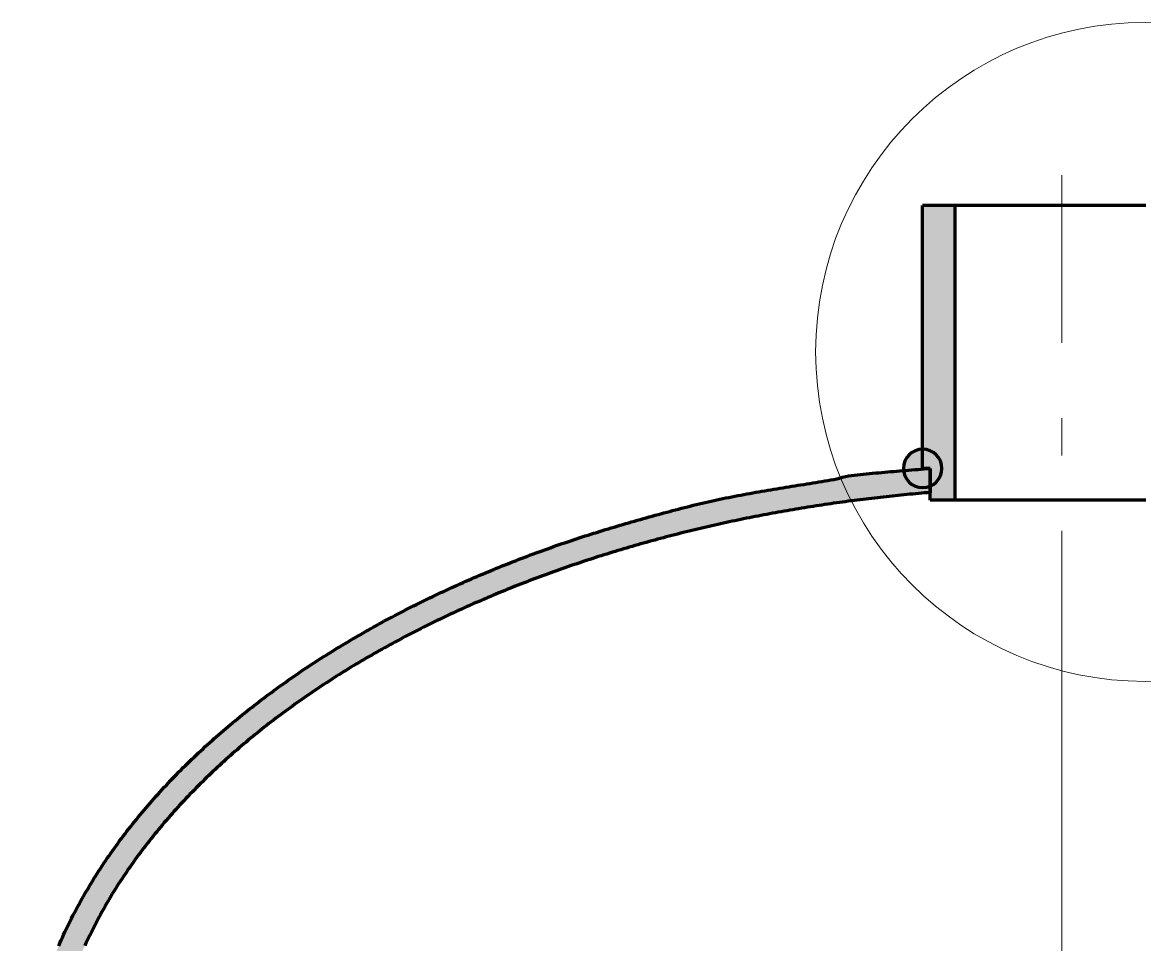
# Model space of a CAD drawing. Header units: millimetres. Extents: x 0 to 594, y 0 to 420.
# Drawn here: x 213.85 to 243.7, y 286.76 to 311.3 of the extents above; entities that cross this region are included whole.
import ezdxf

# ---------------------------------------------------------------- set-up
doc = ezdxf.new("R2010")
doc.units = ezdxf.units.MM
doc.linetypes.add('IRAM-F-TRAZO-PUNTO', pattern=[20, 15, -2, 1, -2])
for name, color, linetype, lineweight in [('01-VISIBLE', 7, 'CONTINUOUS', 70), ('03-EJE', 1, 'IRAM-F-TRAZO-PUNTO', 18), ('05-RAYADO', 8, 'CONTINUOUS', 18), ('08-FINA', 5, 'CONTINUOUS', 18)]:
    doc.layers.add(name, color=color, linetype=linetype, lineweight=lineweight)

msp = doc.modelspace()

# ---------------------------------------------------------------- hatches: boundary and pattern name
at = {"layer": '05-RAYADO'}
h = msp.add_hatch(color=7, dxfattribs=at)
h.dxf.hatch_style = 1
h.paths.add_polyline_path([(238.662, 298.589), (237.998, 298.589), (237.998, 299.43), (237.8, 299.43), (237.8, 306.43), (238.662, 306.43)])
h = msp.add_hatch(color=7, dxfattribs=at)
h.dxf.hatch_style = 1
h.paths.add_polyline_path([(237.288, 299.43), (237.29, 299.47), (237.294, 299.51), (237.302, 299.55), (237.313, 299.588), (237.327, 299.626), (237.344, 299.662), (237.363, 299.698), (237.386, 299.731), (237.411, 299.763), (237.438, 299.792), (237.467, 299.819), (237.499, 299.844), (237.532, 299.867), (237.568, 299.886), (237.604, 299.903), (237.642, 299.917), (237.68, 299.928), (237.72, 299.936), (237.76, 299.94), (237.8, 299.942), (237.84, 299.94), (237.88, 299.936), (237.92, 299.928), (237.958, 299.917), (237.996, 299.903), (238.032, 299.886), (238.068, 299.867), (238.101, 299.844), (238.133, 299.819), (238.162, 299.792), (238.189, 299.763), (238.214, 299.731), (238.237, 299.698), (238.256, 299.662), (238.273, 299.626), (238.287, 299.588), (238.298, 299.55), (238.306, 299.51), (238.31, 299.47), (238.312, 299.43), (238.31, 299.39), (238.306, 299.35), (238.298, 299.31), (238.287, 299.272), (238.273, 299.234), (238.256, 299.198), (238.237, 299.162), (238.214, 299.129), (238.189, 299.098), (238.162, 299.068), (238.133, 299.041), (238.101, 299.016), (238.068, 298.993), (238.032, 298.974), (237.996, 298.957), (237.958, 298.943), (237.92, 298.932), (237.88, 298.924), (237.84, 298.92), (237.8, 298.918), (237.76, 298.92), (237.72, 298.924), (237.68, 298.932), (237.642, 298.943), (237.604, 298.957), (237.568, 298.974), (237.532, 298.993), (237.499, 299.016), (237.467, 299.041), (237.438, 299.068), (237.411, 299.098), (237.386, 299.129), (237.363, 299.162), (237.344, 299.198), (237.327, 299.234), (237.313, 299.272), (237.302, 299.31), (237.294, 299.35), (237.29, 299.39)])
h = msp.add_hatch(color=7, dxfattribs=at)
h.dxf.hatch_style = 1
h.paths.add_polyline_path([(214.49, 282.17), (213.85, 282.17), (213.85, 282.251), (213.851, 282.332), (213.853, 282.413), (213.855, 282.493), (213.857, 282.574), (213.861, 282.655), (213.865, 282.736), (213.869, 282.816), (213.874, 282.897), (213.88, 282.978), (213.886, 283.058), (213.893, 283.139), (213.9, 283.219), (213.908, 283.3), (213.917, 283.38), (213.926, 283.461), (213.936, 283.541), (213.946, 283.621), (213.957, 283.701), (213.969, 283.781), (213.981, 283.861), (213.994, 283.941), (214.007, 284.021), (214.021, 284.1), (214.035, 284.18), (214.05, 284.259), (214.066, 284.339), (214.082, 284.418), (214.099, 284.497), (214.116, 284.576), (214.134, 284.655), (214.152, 284.734), (214.171, 284.812), (214.19, 284.891), (214.21, 284.969), (214.231, 285.047), (214.252, 285.125), (214.273, 285.203), (214.296, 285.281), (214.318, 285.359), (214.341, 285.436), (214.365, 285.513), (214.39, 285.591), (214.414, 285.668), (214.44, 285.744), (214.465, 285.821), (214.492, 285.897), (214.519, 285.974), (214.546, 286.05), (214.574, 286.126), (214.602, 286.201), (214.631, 286.277), (214.661, 286.352), (214.69, 286.427), (214.721, 286.502), (214.752, 286.577), (214.783, 286.652), (214.815, 286.726), (214.847, 286.8), (214.88, 286.874), (214.913, 286.948), (214.946, 287.021), (214.981, 287.095), (215.015, 287.168), (215.05, 287.241), (215.086, 287.313), (215.121, 287.386), (215.158, 287.458), (215.195, 287.53), (215.232, 287.602), (215.269, 287.673), (215.307, 287.745), (215.346, 287.816), (215.385, 287.887), (215.424, 287.957), (215.464, 288.028), (215.504, 288.098), (215.545, 288.168), (215.586, 288.237), (215.627, 288.307), (215.669, 288.376), (215.711, 288.445), (215.753, 288.514), (215.796, 288.582), (215.839, 288.651), (215.883, 288.719), (215.927, 288.787), (215.972, 288.854), (216.016, 288.922), (216.061, 288.989), (216.107, 289.055), (216.153, 289.122), (216.199, 289.188), (216.246, 289.254), (216.293, 289.32), (216.34, 289.386), (216.387, 289.451), (216.435, 289.516), (216.484, 289.581), (216.532, 289.646), (216.581, 289.71), (216.63, 289.774), (216.68, 289.838), (216.73, 289.902), (216.78, 289.965), (216.831, 290.028), (216.881, 290.091), (216.933, 290.154), (216.984, 290.216), (217.036, 290.278), (217.088, 290.34), (217.14, 290.402), (217.193, 290.463), (217.246, 290.524), (217.299, 290.585), (217.352, 290.646), (217.406, 290.706), (217.46, 290.766), (217.514, 290.826), (217.569, 290.886), (217.624, 290.945), (217.679, 291.004), (217.734, 291.063), (217.79, 291.122), (217.846, 291.18), (217.902, 291.239), (217.959, 291.296), (218.015, 291.354), (218.072, 291.412), (218.129, 291.469), (218.187, 291.526), (218.245, 291.582), (218.302, 291.639), (218.361, 291.695), (218.419, 291.751), (218.478, 291.806), (218.536, 291.862), (218.596, 291.917), (218.655, 291.972), (218.714, 292.027), (218.774, 292.081), (218.834, 292.136), (218.894, 292.189), (218.955, 292.243), (219.015, 292.297), (219.076, 292.35), (219.137, 292.403), (219.198, 292.456), (219.26, 292.508), (219.321, 292.561), (219.383, 292.613), (219.445, 292.665), (219.508, 292.716), (219.57, 292.768), (219.633, 292.819), (219.696, 292.87), (219.759, 292.92), (219.822, 292.971), (219.885, 293.021), (219.949, 293.071), (220.012, 293.121), (220.076, 293.17), (220.14, 293.219), (220.205, 293.268), (220.269, 293.317), (220.334, 293.366), (220.399, 293.414), (220.464, 293.462), (220.529, 293.51), (220.594, 293.558), (220.66, 293.605), (220.725, 293.652), (220.791, 293.699), (220.857, 293.746), (220.923, 293.793), (220.989, 293.839), (221.056, 293.885), (221.122, 293.931), (221.189, 293.977), (221.256, 294.022), (221.323, 294.067), (221.39, 294.112), (221.458, 294.157), (221.525, 294.201), (221.593, 294.246), (221.661, 294.29), (221.729, 294.334), (221.797, 294.377), (221.865, 294.421), (221.933, 294.464), (222.002, 294.507), (222.07, 294.55), (222.139, 294.592), (222.208, 294.635), (222.277, 294.677), (222.346, 294.719), (222.415, 294.76), (222.485, 294.802), (222.554, 294.843), (222.624, 294.884), (222.693, 294.925), (222.763, 294.966), (222.833, 295.006), (222.903, 295.047), (222.974, 295.087), (223.044, 295.127), (223.115, 295.166), (223.185, 295.206), (223.256, 295.245), (223.327, 295.284), (223.398, 295.323), (223.469, 295.361), (223.54, 295.4), (223.611, 295.438), (223.682, 295.476), (223.754, 295.514), (223.826, 295.551), (223.897, 295.588), (223.969, 295.626), (224.041, 295.663), (224.113, 295.699), (224.185, 295.736), (224.257, 295.772), (224.33, 295.808), (224.402, 295.844), (224.475, 295.88), (224.547, 295.916), (224.62, 295.951), (224.693, 295.986), (224.766, 296.021), (224.839, 296.056), (224.912, 296.091), (224.985, 296.125), (225.058, 296.159), (225.131, 296.193), (225.205, 296.227), (225.278, 296.261), (225.352, 296.294), (225.426, 296.327), (225.5, 296.36), (225.573, 296.393), (225.647, 296.426), (225.721, 296.458), (225.796, 296.491), (225.87, 296.523), (225.944, 296.555), (226.018, 296.586), (226.093, 296.618), (226.167, 296.649), (226.242, 296.681), (226.317, 296.712), (226.391, 296.743), (226.466, 296.773), (226.541, 296.804), (226.616, 296.834), (226.691, 296.864), (226.766, 296.894), (226.841, 296.924), (226.916, 296.954), (226.992, 296.983), (227.067, 297.012), (227.143, 297.041), (227.218, 297.07), (227.294, 297.099), (227.369, 297.127), (227.445, 297.156), (227.521, 297.184), (227.597, 297.212), (227.673, 297.239), (227.749, 297.267), (227.825, 297.294), (227.901, 297.321), (227.977, 297.348), (228.054, 297.375), (228.13, 297.401), (228.206, 297.428), (228.283, 297.454), (228.359, 297.48), (228.436, 297.506), (228.513, 297.531), (228.59, 297.557), (228.666, 297.582), (228.743, 297.607), (228.82, 297.632), (228.897, 297.656), (228.974, 297.681), (229.051, 297.705), (229.129, 297.729), (229.206, 297.753), (229.283, 297.777), (229.36, 297.801), (229.438, 297.824), (229.515, 297.847), (229.593, 297.871), (229.67, 297.894), (229.748, 297.917), (229.825, 297.939), (229.903, 297.962), (229.981, 297.985), (230.058, 298.007), (230.136, 298.029), (230.214, 298.051), (230.291, 298.073), (230.369, 298.095), (230.447, 298.117), (230.525, 298.139), (230.603, 298.16), (230.681, 298.182), (230.759, 298.203), (230.837, 298.224), (230.915, 298.246), (230.993, 298.267), (231.071, 298.287), (231.149, 298.308), (231.228, 298.329), (231.306, 298.349), (231.384, 298.369), (231.462, 298.389), (231.541, 298.409), (231.619, 298.429), (231.698, 298.448), (231.776, 298.467), (231.855, 298.486), (231.934, 298.504), (232.012, 298.523), (232.091, 298.541), (232.17, 298.559), (232.249, 298.576), (232.328, 298.593), (232.407, 298.61), (232.486, 298.627), (232.565, 298.644), (232.644, 298.66), (232.724, 298.676), (232.803, 298.692), (232.882, 298.707), (232.962, 298.722), (233.041, 298.737), (233.121, 298.752), (233.2, 298.766), (233.28, 298.781), (233.36, 298.795), (233.439, 298.809), (233.519, 298.823), (233.599, 298.836), (233.678, 298.85), (233.758, 298.863), (233.838, 298.876), (233.918, 298.89), (233.997, 298.903), (234.077, 298.916), (234.157, 298.929), (234.237, 298.942), (234.317, 298.954), (234.396, 298.967), (234.476, 298.98), (234.556, 298.993), (234.636, 299.006), (234.716, 299.018), (234.796, 299.031), (234.875, 299.044), (234.955, 299.057), (235.035, 299.07), (235.115, 299.083), (235.194, 299.097), (235.274, 299.11), (235.354, 299.124), (235.433, 299.139), (235.513, 299.155), (235.591, 299.173), (235.669, 299.196), (235.747, 299.218), (235.826, 299.233), (235.906, 299.244), (235.986, 299.254), (236.067, 299.263), (236.147, 299.271), (236.228, 299.279), (236.308, 299.287), (236.389, 299.294), (236.469, 299.302), (236.55, 299.309), (236.63, 299.316), (236.711, 299.323), (236.791, 299.33), (236.872, 299.337), (236.952, 299.344), (237.033, 299.351), (237.114, 299.358), (237.194, 299.364), (237.275, 299.371), (237.355, 299.378), (237.436, 299.384), (237.516, 299.391), (237.597, 299.397), (237.678, 299.404), (237.758, 299.411), (237.839, 299.417), (237.919, 299.424), (238, 299.43), (238, 298.789), (237.922, 298.782), (237.844, 298.776), (237.766, 298.769), (237.688, 298.762), (237.61, 298.755), (237.532, 298.748), (237.454, 298.741), (237.376, 298.733), (237.298, 298.726), (237.22, 298.718), (237.142, 298.71), (237.064, 298.702), (236.986, 298.694), (236.908, 298.686), (236.83, 298.678), (236.752, 298.669), (236.674, 298.66), (236.596, 298.651), (236.518, 298.642), (236.44, 298.633), (236.363, 298.624), (236.285, 298.615), (236.207, 298.605), (236.129, 298.595), (236.052, 298.585), (235.974, 298.575), (235.896, 298.565), (235.818, 298.555), (235.741, 298.545), (235.663, 298.534), (235.585, 298.523), (235.508, 298.512), (235.43, 298.501), (235.353, 298.49), (235.275, 298.479), (235.198, 298.467), (235.12, 298.456), (235.043, 298.444), (234.965, 298.432), (234.888, 298.42), (234.81, 298.408), (234.733, 298.395), (234.656, 298.383), (234.578, 298.37), (234.501, 298.358), (234.424, 298.345), (234.346, 298.331), (234.269, 298.318), (234.192, 298.305), (234.115, 298.291), (234.038, 298.278), (233.96, 298.264), (233.883, 298.25), (233.806, 298.236), (233.729, 298.221), (233.652, 298.207), (233.575, 298.192), (233.498, 298.178), (233.421, 298.163), (233.344, 298.148), (233.267, 298.133), (233.191, 298.117), (233.114, 298.102), (233.037, 298.086), (232.96, 298.07), (232.884, 298.054), (232.807, 298.038), (232.73, 298.022), (232.654, 298.006), (232.577, 297.989), (232.5, 297.972), (232.424, 297.955), (232.347, 297.938), (232.271, 297.921), (232.194, 297.904), (232.118, 297.886), (232.042, 297.869), (231.965, 297.851), (231.889, 297.833), (231.813, 297.815), (231.737, 297.797), (231.66, 297.778), (231.584, 297.76), (231.508, 297.741), (231.432, 297.722), (231.356, 297.703), (231.28, 297.684), (231.204, 297.665), (231.128, 297.645), (231.052, 297.625), (230.977, 297.606), (230.901, 297.586), (230.825, 297.565), (230.749, 297.545), (230.674, 297.525), (230.598, 297.504), (230.523, 297.483), (230.447, 297.462), (230.372, 297.441), (230.296, 297.42), (230.221, 297.399), (230.145, 297.377), (230.07, 297.355), (229.995, 297.333), (229.92, 297.311), (229.845, 297.289), (229.769, 297.267), (229.694, 297.244), (229.619, 297.222), (229.544, 297.199), (229.47, 297.176), (229.395, 297.152), (229.32, 297.129), (229.245, 297.106), (229.17, 297.082), (229.096, 297.058), (229.021, 297.034), (228.947, 297.01), (228.872, 296.985), (228.798, 296.961), (228.723, 296.936), (228.649, 296.911), (228.575, 296.886), (228.501, 296.861), (228.426, 296.836), (228.352, 296.81), (228.278, 296.785), (228.204, 296.759), (228.13, 296.733), (228.056, 296.707), (227.983, 296.68), (227.909, 296.654), (227.835, 296.627), (227.762, 296.6), (227.688, 296.573), (227.615, 296.546), (227.541, 296.518), (227.468, 296.491), (227.395, 296.463), (227.321, 296.435), (227.248, 296.407), (227.175, 296.379), (227.102, 296.35), (227.029, 296.322), (226.956, 296.293), (226.883, 296.264), (226.811, 296.235), (226.738, 296.205), (226.665, 296.176), (226.593, 296.146), (226.52, 296.116), (226.448, 296.086), (226.376, 296.056), (226.304, 296.026), (226.231, 295.995), (226.159, 295.964), (226.087, 295.933), (226.015, 295.902), (225.944, 295.871), (225.872, 295.84), (225.8, 295.808), (225.728, 295.776), (225.657, 295.744), (225.585, 295.712), (225.514, 295.679), (225.443, 295.647), (225.372, 295.614), (225.301, 295.581), (225.23, 295.548), (225.159, 295.515), (225.088, 295.481), (225.017, 295.447), (224.946, 295.413), (224.876, 295.379), (224.805, 295.345), (224.735, 295.311), (224.665, 295.276), (224.594, 295.241), (224.524, 295.206), (224.454, 295.171), (224.384, 295.136), (224.315, 295.1), (224.245, 295.064), (224.175, 295.028), (224.106, 294.992), (224.036, 294.956), (223.967, 294.919), (223.898, 294.882), (223.829, 294.845), (223.76, 294.808), (223.691, 294.771), (223.622, 294.733), (223.553, 294.695), (223.485, 294.657), (223.416, 294.619), (223.348, 294.581), (223.28, 294.542), (223.212, 294.504), (223.144, 294.465), (223.076, 294.426), (223.008, 294.386), (222.94, 294.347), (222.873, 294.307), (222.805, 294.267), (222.738, 294.227), (222.671, 294.186), (222.604, 294.146), (222.537, 294.105), (222.47, 294.064), (222.404, 294.023), (222.337, 293.981), (222.271, 293.94), (222.204, 293.898), (222.138, 293.856), (222.072, 293.814), (222.006, 293.771), (221.941, 293.728), (221.875, 293.686), (221.81, 293.642), (221.744, 293.599), (221.679, 293.556), (221.614, 293.512), (221.549, 293.468), (221.485, 293.424), (221.42, 293.379), (221.356, 293.335), (221.291, 293.29), (221.227, 293.245), (221.163, 293.2), (221.099, 293.154), (221.036, 293.108), (220.972, 293.063), (220.909, 293.016), (220.846, 292.97), (220.783, 292.923), (220.72, 292.877), (220.657, 292.83), (220.595, 292.782), (220.532, 292.735), (220.47, 292.687), (220.408, 292.639), (220.346, 292.591), (220.284, 292.543), (220.223, 292.494), (220.162, 292.445), (220.101, 292.396), (220.04, 292.347), (219.979, 292.297), (219.918, 292.248), (219.858, 292.198), (219.798, 292.148), (219.738, 292.097), (219.678, 292.046), (219.618, 291.996), (219.559, 291.944), (219.5, 291.893), (219.441, 291.842), (219.382, 291.79), (219.323, 291.738), (219.265, 291.685), (219.207, 291.633), (219.149, 291.58), (219.091, 291.527), (219.034, 291.474), (218.977, 291.42), (218.919, 291.367), (218.863, 291.313), (218.806, 291.258), (218.75, 291.204), (218.693, 291.149), (218.638, 291.094), (218.582, 291.039), (218.526, 290.984), (218.471, 290.928), (218.416, 290.872), (218.362, 290.816), (218.307, 290.76), (218.253, 290.703), (218.199, 290.646), (218.145, 290.589), (218.092, 290.532), (218.039, 290.474), (217.986, 290.417), (217.933, 290.358), (217.881, 290.3), (217.829, 290.242), (217.777, 290.183), (217.726, 290.124), (217.674, 290.064), (217.623, 290.005), (217.573, 289.945), (217.522, 289.885), (217.472, 289.825), (217.422, 289.764), (217.373, 289.704), (217.324, 289.643), (217.275, 289.582), (217.226, 289.52), (217.178, 289.458), (217.13, 289.396), (217.082, 289.334), (217.035, 289.272), (216.987, 289.209), (216.941, 289.146), (216.894, 289.083), (216.848, 289.02), (216.803, 288.956), (216.757, 288.892), (216.712, 288.828), (216.667, 288.764), (216.623, 288.699), (216.579, 288.634), (216.535, 288.569), (216.492, 288.504), (216.449, 288.438), (216.407, 288.372), (216.365, 288.306), (216.323, 288.24), (216.282, 288.173), (216.241, 288.106), (216.2, 288.039), (216.16, 287.972), (216.121, 287.904), (216.081, 287.837), (216.042, 287.768), (216.004, 287.7), (215.966, 287.632), (215.928, 287.563), (215.891, 287.494), (215.854, 287.425), (215.817, 287.356), (215.781, 287.286), (215.745, 287.216), (215.71, 287.146), (215.675, 287.076), (215.641, 287.006), (215.606, 286.936), (215.573, 286.865), (215.539, 286.794), (215.506, 286.723), (215.474, 286.652), (215.441, 286.58), (215.41, 286.508), (215.378, 286.437), (215.347, 286.365), (215.317, 286.292), (215.287, 286.22), (215.258, 286.147), (215.229, 286.074), (215.201, 286.001), (215.173, 285.928), (215.146, 285.855), (215.119, 285.781), (215.093, 285.707), (215.068, 285.633), (215.044, 285.558), (215.02, 285.484), (214.996, 285.409), (214.973, 285.334), (214.951, 285.259), (214.93, 285.183), (214.909, 285.108), (214.889, 285.032), (214.869, 284.956), (214.85, 284.88), (214.832, 284.804), (214.814, 284.728), (214.796, 284.651), (214.779, 284.575), (214.762, 284.498), (214.745, 284.422), (214.729, 284.345), (214.713, 284.268), (214.697, 284.192), (214.682, 284.115), (214.667, 284.038), (214.652, 283.961), (214.638, 283.884), (214.623, 283.807), (214.609, 283.73), (214.595, 283.653), (214.581, 283.576), (214.568, 283.498), (214.556, 283.421), (214.544, 283.343), (214.534, 283.266), (214.526, 283.188), (214.518, 283.11), (214.512, 283.032), (214.507, 282.953), (214.503, 282.875), (214.5, 282.797), (214.497, 282.718), (214.495, 282.64), (214.493, 282.562), (214.492, 282.483), (214.491, 282.405), (214.49, 282.327), (214.49, 282.248)])

# ---------------------------------------------------------------- linework, layer by layer
at = {"layer": '01-VISIBLE'}
for p, q in [((238.662, 306.43), (237.8, 306.43)), ((237.8, 299.43), (237.8, 306.43)), ((238.662, 298.589), (238.662, 306.43)), ((237.998, 299.43), (237.8, 299.43)), ((237.998, 298.589), (237.998, 299.43)), ((238, 299.43), (238, 298.789)), ((238.662, 298.589), (237.998, 298.589))]:
    msp.add_line(p, q, dxfattribs=at)
for points in [[(243.734, 306.43), (243.673, 306.43), (243.613, 306.43), (243.553, 306.43), (243.492, 306.43), (243.432, 306.43), (243.372, 306.43), (243.311, 306.43), (243.251, 306.43), (243.19, 306.43), (243.13, 306.43), (243.07, 306.43), (243.009, 306.43), (242.949, 306.43), (242.889, 306.43), (242.828, 306.43), (242.768, 306.43), (242.707, 306.43), (242.647, 306.43), (242.587, 306.43), (242.526, 306.43), (242.466, 306.43), (242.406, 306.43), (242.345, 306.43), (242.285, 306.43), (242.224, 306.43), (242.164, 306.43), (242.104, 306.43), (242.043, 306.43), (241.983, 306.43), (241.923, 306.43), (241.862, 306.43), (241.802, 306.43), (241.741, 306.43), (241.681, 306.43), (241.621, 306.43), (241.56, 306.43), (241.5, 306.43), (241.44, 306.43), (241.379, 306.43), (241.319, 306.43), (241.259, 306.43), (241.198, 306.43), (241.138, 306.43), (241.077, 306.43), (241.017, 306.43), (240.957, 306.43), (240.896, 306.43), (240.836, 306.43), (240.776, 306.43), (240.715, 306.43), (240.655, 306.43), (240.594, 306.43), (240.534, 306.43), (240.474, 306.43), (240.413, 306.43), (240.353, 306.43), (240.293, 306.43), (240.232, 306.43), (240.172, 306.43), (240.111, 306.43), (240.051, 306.43), (239.991, 306.43), (239.93, 306.43), (239.87, 306.43), (239.81, 306.43), (239.749, 306.43), (239.689, 306.43), (239.628, 306.43), (239.568, 306.43), (239.508, 306.43), (239.447, 306.43), (239.387, 306.43), (239.327, 306.43), (239.266, 306.43), (239.206, 306.43), (239.145, 306.43), (239.085, 306.43), (239.025, 306.43), (238.964, 306.43), (238.904, 306.43), (238.844, 306.43), (238.783, 306.43), (238.723, 306.43), (238.662, 306.43)], [(214.815, 286.726), (214.847, 286.8), (214.88, 286.874), (214.913, 286.948), (214.946, 287.021), (214.981, 287.095), (215.015, 287.168), (215.05, 287.241), (215.086, 287.313), (215.121, 287.386), (215.158, 287.458), (215.195, 287.53), (215.232, 287.602), (215.269, 287.673), (215.307, 287.745), (215.346, 287.816), (215.385, 287.887), (215.424, 287.957), (215.464, 288.028), (215.504, 288.098), (215.545, 288.168), (215.586, 288.237), (215.627, 288.307), (215.669, 288.376), (215.711, 288.445), (215.753, 288.514), (215.796, 288.582), (215.839, 288.651), (215.883, 288.719), (215.927, 288.787), (215.972, 288.854), (216.016, 288.922), (216.061, 288.989), (216.107, 289.055), (216.153, 289.122), (216.199, 289.188), (216.246, 289.254), (216.293, 289.32), (216.34, 289.386), (216.387, 289.451), (216.435, 289.516), (216.484, 289.581), (216.532, 289.646), (216.581, 289.71), (216.63, 289.774), (216.68, 289.838), (216.73, 289.902), (216.78, 289.965), (216.831, 290.028), (216.881, 290.091), (216.933, 290.154), (216.984, 290.216), (217.036, 290.278), (217.088, 290.34), (217.14, 290.402), (217.193, 290.463), (217.246, 290.524), (217.299, 290.585), (217.352, 290.646), (217.406, 290.706), (217.46, 290.766), (217.514, 290.826), (217.569, 290.886), (217.624, 290.945), (217.679, 291.004), (217.734, 291.063), (217.79, 291.122), (217.846, 291.18), (217.902, 291.239), (217.959, 291.296), (218.015, 291.354), (218.072, 291.412), (218.129, 291.469), (218.187, 291.526), (218.245, 291.582), (218.302, 291.639), (218.361, 291.695), (218.419, 291.751), (218.478, 291.806), (218.536, 291.862), (218.596, 291.917), (218.655, 291.972), (218.714, 292.027), (218.774, 292.081), (218.834, 292.136), (218.894, 292.189), (218.955, 292.243), (219.015, 292.297), (219.076, 292.35), (219.137, 292.403), (219.198, 292.456), (219.26, 292.508), (219.321, 292.561), (219.383, 292.613), (219.445, 292.665), (219.508, 292.716), (219.57, 292.768), (219.633, 292.819), (219.696, 292.87), (219.759, 292.92), (219.822, 292.971), (219.885, 293.021), (219.949, 293.071), (220.012, 293.121), (220.076, 293.17), (220.14, 293.219), (220.205, 293.268), (220.269, 293.317), (220.334, 293.366), (220.399, 293.414), (220.464, 293.462), (220.529, 293.51), (220.594, 293.558), (220.66, 293.605), (220.725, 293.652), (220.791, 293.699), (220.857, 293.746), (220.923, 293.793), (220.989, 293.839), (221.056, 293.885), (221.122, 293.931), (221.189, 293.977), (221.256, 294.022), (221.323, 294.067), (221.39, 294.112), (221.458, 294.157), (221.525, 294.201), (221.593, 294.246), (221.661, 294.29), (221.729, 294.334), (221.797, 294.377), (221.865, 294.421), (221.933, 294.464), (222.002, 294.507), (222.07, 294.55), (222.139, 294.592), (222.208, 294.635), (222.277, 294.677), (222.346, 294.719), (222.415, 294.76), (222.485, 294.802), (222.554, 294.843), (222.624, 294.884), (222.693, 294.925), (222.763, 294.966), (222.833, 295.006), (222.903, 295.047), (222.974, 295.087), (223.044, 295.127), (223.115, 295.166), (223.185, 295.206), (223.256, 295.245), (223.327, 295.284), (223.398, 295.323), (223.469, 295.361), (223.54, 295.4), (223.611, 295.438), (223.682, 295.476), (223.754, 295.514), (223.826, 295.551), (223.897, 295.588), (223.969, 295.626), (224.041, 295.663), (224.113, 295.699), (224.185, 295.736), (224.257, 295.772), (224.33, 295.808), (224.402, 295.844), (224.475, 295.88), (224.547, 295.916), (224.62, 295.951), (224.693, 295.986), (224.766, 296.021), (224.839, 296.056), (224.912, 296.091), (224.985, 296.125), (225.058, 296.159), (225.131, 296.193), (225.205, 296.227), (225.278, 296.261), (225.352, 296.294), (225.426, 296.327), (225.5, 296.36), (225.573, 296.393), (225.647, 296.426), (225.721, 296.458), (225.796, 296.491), (225.87, 296.523), (225.944, 296.555), (226.018, 296.586), (226.093, 296.618), (226.167, 296.649), (226.242, 296.681), (226.317, 296.712), (226.391, 296.743), (226.466, 296.773), (226.541, 296.804), (226.616, 296.834), (226.691, 296.864), (226.766, 296.894), (226.841, 296.924), (226.916, 296.954), (226.992, 296.983), (227.067, 297.012), (227.143, 297.041), (227.218, 297.07), (227.294, 297.099), (227.369, 297.127), (227.445, 297.156), (227.521, 297.184), (227.597, 297.212), (227.673, 297.239), (227.749, 297.267), (227.825, 297.294), (227.901, 297.321), (227.977, 297.348), (228.054, 297.375), (228.13, 297.401), (228.206, 297.428), (228.283, 297.454), (228.359, 297.48), (228.436, 297.506), (228.513, 297.531), (228.59, 297.557), (228.666, 297.582), (228.743, 297.607), (228.82, 297.632), (228.897, 297.656), (228.974, 297.681), (229.051, 297.705), (229.129, 297.729), (229.206, 297.753), (229.283, 297.777), (229.36, 297.801), (229.438, 297.824), (229.515, 297.847), (229.593, 297.871), (229.67, 297.894), (229.748, 297.917), (229.825, 297.939), (229.903, 297.962), (229.981, 297.985), (230.058, 298.007), (230.136, 298.029), (230.214, 298.051), (230.291, 298.073), (230.369, 298.095), (230.447, 298.117), (230.525, 298.139), (230.603, 298.16), (230.681, 298.182), (230.759, 298.203), (230.837, 298.224), (230.915, 298.246), (230.993, 298.267), (231.071, 298.287), (231.149, 298.308), (231.228, 298.329), (231.306, 298.349), (231.384, 298.369), (231.462, 298.389), (231.541, 298.409), (231.619, 298.429), (231.698, 298.448), (231.776, 298.467), (231.855, 298.486), (231.934, 298.504), (232.012, 298.523), (232.091, 298.541), (232.17, 298.559), (232.249, 298.576), (232.328, 298.593), (232.407, 298.61), (232.486, 298.627), (232.565, 298.644), (232.644, 298.66), (232.724, 298.676), (232.803, 298.692), (232.882, 298.707), (232.962, 298.722), (233.041, 298.737), (233.121, 298.752), (233.2, 298.766), (233.28, 298.781), (233.36, 298.795), (233.439, 298.809), (233.519, 298.823), (233.599, 298.836), (233.678, 298.85), (233.758, 298.863), (233.838, 298.876), (233.918, 298.89), (233.997, 298.903), (234.077, 298.916), (234.157, 298.929), (234.237, 298.942), (234.317, 298.954), (234.396, 298.967), (234.476, 298.98), (234.556, 298.993), (234.636, 299.006), (234.716, 299.018), (234.796, 299.031), (234.875, 299.044), (234.955, 299.057), (235.035, 299.07), (235.115, 299.083), (235.194, 299.097), (235.274, 299.11), (235.354, 299.124), (235.433, 299.139), (235.513, 299.155), (235.591, 299.173), (235.669, 299.196), (235.747, 299.218), (235.826, 299.233), (235.906, 299.244), (235.986, 299.254), (236.067, 299.263), (236.147, 299.271), (236.228, 299.279), (236.308, 299.287), (236.389, 299.294), (236.469, 299.302), (236.55, 299.309), (236.63, 299.316), (236.711, 299.323), (236.791, 299.33), (236.872, 299.337), (236.952, 299.344), (237.033, 299.351), (237.114, 299.358), (237.194, 299.364), (237.275, 299.371), (237.355, 299.378), (237.436, 299.384), (237.516, 299.391), (237.597, 299.397), (237.678, 299.404), (237.758, 299.411), (237.839, 299.417), (237.919, 299.424), (238, 299.43)], [(238, 298.789), (237.922, 298.782), (237.844, 298.776), (237.766, 298.769), (237.688, 298.762), (237.61, 298.755), (237.532, 298.748), (237.454, 298.741), (237.376, 298.733), (237.298, 298.726), (237.22, 298.718), (237.142, 298.71), (237.064, 298.702), (236.986, 298.694), (236.908, 298.686), (236.83, 298.678), (236.752, 298.669), (236.674, 298.66), (236.596, 298.651), (236.518, 298.642), (236.44, 298.633), (236.363, 298.624), (236.285, 298.615), (236.207, 298.605), (236.129, 298.595), (236.052, 298.585), (235.974, 298.575), (235.896, 298.565), (235.818, 298.555), (235.741, 298.545), (235.663, 298.534), (235.585, 298.523), (235.508, 298.512), (235.43, 298.501), (235.353, 298.49), (235.275, 298.479), (235.198, 298.467), (235.12, 298.456), (235.043, 298.444), (234.965, 298.432), (234.888, 298.42), (234.81, 298.408), (234.733, 298.395), (234.656, 298.383), (234.578, 298.37), (234.501, 298.358), (234.424, 298.345), (234.346, 298.331), (234.269, 298.318), (234.192, 298.305), (234.115, 298.291), (234.038, 298.278), (233.96, 298.264), (233.883, 298.25), (233.806, 298.236), (233.729, 298.221), (233.652, 298.207), (233.575, 298.192), (233.498, 298.178), (233.421, 298.163), (233.344, 298.148), (233.267, 298.133), (233.191, 298.117), (233.114, 298.102), (233.037, 298.086), (232.96, 298.07), (232.884, 298.054), (232.807, 298.038), (232.73, 298.022), (232.654, 298.006), (232.577, 297.989), (232.5, 297.972), (232.424, 297.955), (232.347, 297.938), (232.271, 297.921), (232.194, 297.904), (232.118, 297.886), (232.042, 297.869), (231.965, 297.851), (231.889, 297.833), (231.813, 297.815), (231.737, 297.797), (231.66, 297.778), (231.584, 297.76), (231.508, 297.741), (231.432, 297.722), (231.356, 297.703), (231.28, 297.684), (231.204, 297.665), (231.128, 297.645), (231.052, 297.625), (230.977, 297.606), (230.901, 297.586), (230.825, 297.565), (230.749, 297.545), (230.674, 297.525), (230.598, 297.504), (230.523, 297.483), (230.447, 297.462), (230.372, 297.441), (230.296, 297.42), (230.221, 297.399), (230.145, 297.377), (230.07, 297.355), (229.995, 297.333), (229.92, 297.311), (229.845, 297.289), (229.769, 297.267), (229.694, 297.244), (229.619, 297.222), (229.544, 297.199), (229.47, 297.176), (229.395, 297.152), (229.32, 297.129), (229.245, 297.106), (229.17, 297.082), (229.096, 297.058), (229.021, 297.034), (228.947, 297.01), (228.872, 296.985), (228.798, 296.961), (228.723, 296.936), (228.649, 296.911), (228.575, 296.886), (228.501, 296.861), (228.426, 296.836), (228.352, 296.81), (228.278, 296.785), (228.204, 296.759), (228.13, 296.733), (228.056, 296.707), (227.983, 296.68), (227.909, 296.654), (227.835, 296.627), (227.762, 296.6), (227.688, 296.573), (227.615, 296.546), (227.541, 296.518), (227.468, 296.491), (227.395, 296.463), (227.321, 296.435), (227.248, 296.407), (227.175, 296.379), (227.102, 296.35), (227.029, 296.322), (226.956, 296.293), (226.883, 296.264), (226.811, 296.235), (226.738, 296.205), (226.665, 296.176), (226.593, 296.146), (226.52, 296.116), (226.448, 296.086), (226.376, 296.056), (226.304, 296.026), (226.231, 295.995), (226.159, 295.964), (226.087, 295.933), (226.015, 295.902), (225.944, 295.871), (225.872, 295.84), (225.8, 295.808), (225.728, 295.776), (225.657, 295.744), (225.585, 295.712), (225.514, 295.679), (225.443, 295.647), (225.372, 295.614), (225.301, 295.581), (225.23, 295.548), (225.159, 295.515), (225.088, 295.481), (225.017, 295.447), (224.946, 295.413), (224.876, 295.379), (224.805, 295.345), (224.735, 295.311), (224.665, 295.276), (224.594, 295.241), (224.524, 295.206), (224.454, 295.171), (224.384, 295.136), (224.315, 295.1), (224.245, 295.064), (224.175, 295.028), (224.106, 294.992), (224.036, 294.956), (223.967, 294.919), (223.898, 294.882), (223.829, 294.845), (223.76, 294.808), (223.691, 294.771), (223.622, 294.733), (223.553, 294.695), (223.485, 294.657), (223.416, 294.619), (223.348, 294.581), (223.28, 294.542), (223.212, 294.504), (223.144, 294.465), (223.076, 294.426), (223.008, 294.386), (222.94, 294.347), (222.873, 294.307), (222.805, 294.267), (222.738, 294.227), (222.671, 294.186), (222.604, 294.146), (222.537, 294.105), (222.47, 294.064), (222.404, 294.023), (222.337, 293.981), (222.271, 293.94), (222.204, 293.898), (222.138, 293.856), (222.072, 293.814), (222.006, 293.771), (221.941, 293.728), (221.875, 293.686), (221.81, 293.642), (221.744, 293.599), (221.679, 293.556), (221.614, 293.512), (221.549, 293.468), (221.485, 293.424), (221.42, 293.379), (221.356, 293.335), (221.291, 293.29), (221.227, 293.245), (221.163, 293.2), (221.099, 293.154), (221.036, 293.108), (220.972, 293.063), (220.909, 293.016), (220.846, 292.97), (220.783, 292.923), (220.72, 292.877), (220.657, 292.83), (220.595, 292.782), (220.532, 292.735), (220.47, 292.687), (220.408, 292.639), (220.346, 292.591), (220.284, 292.543), (220.223, 292.494), (220.162, 292.445), (220.101, 292.396), (220.04, 292.347), (219.979, 292.297), (219.918, 292.248), (219.858, 292.198), (219.798, 292.148), (219.738, 292.097), (219.678, 292.046), (219.618, 291.996), (219.559, 291.944), (219.5, 291.893), (219.441, 291.842), (219.382, 291.79), (219.323, 291.738), (219.265, 291.685), (219.207, 291.633), (219.149, 291.58), (219.091, 291.527), (219.034, 291.474), (218.977, 291.42), (218.919, 291.367), (218.863, 291.313), (218.806, 291.258), (218.75, 291.204), (218.693, 291.149), (218.638, 291.094), (218.582, 291.039), (218.526, 290.984), (218.471, 290.928), (218.416, 290.872), (218.362, 290.816), (218.307, 290.76), (218.253, 290.703), (218.199, 290.646), (218.145, 290.589), (218.092, 290.532), (218.039, 290.474), (217.986, 290.417), (217.933, 290.358), (217.881, 290.3), (217.829, 290.242), (217.777, 290.183), (217.726, 290.124), (217.674, 290.064), (217.623, 290.005), (217.573, 289.945), (217.522, 289.885), (217.472, 289.825), (217.422, 289.764), (217.373, 289.704), (217.324, 289.643), (217.275, 289.582), (217.226, 289.52), (217.178, 289.458), (217.13, 289.396), (217.082, 289.334), (217.035, 289.272), (216.987, 289.209), (216.941, 289.146), (216.894, 289.083), (216.848, 289.02), (216.803, 288.956), (216.757, 288.892), (216.712, 288.828), (216.667, 288.764), (216.623, 288.699), (216.579, 288.634), (216.535, 288.569), (216.492, 288.504), (216.449, 288.438), (216.407, 288.372), (216.365, 288.306), (216.323, 288.24), (216.282, 288.173), (216.241, 288.106), (216.2, 288.039), (216.16, 287.972), (216.121, 287.904), (216.081, 287.837), (216.042, 287.768), (216.004, 287.7), (215.966, 287.632), (215.928, 287.563), (215.891, 287.494), (215.854, 287.425), (215.817, 287.356), (215.781, 287.286), (215.745, 287.216), (215.71, 287.146), (215.675, 287.076), (215.641, 287.006), (215.606, 286.936), (215.573, 286.865), (215.539, 286.794), (215.506, 286.723)], [(243.734, 298.589), (243.673, 298.589), (243.613, 298.589), (243.553, 298.589), (243.492, 298.589), (243.432, 298.589), (243.372, 298.589), (243.311, 298.589), (243.251, 298.589), (243.19, 298.589), (243.13, 298.589), (243.07, 298.589), (243.009, 298.589), (242.949, 298.589), (242.889, 298.589), (242.828, 298.589), (242.768, 298.589), (242.707, 298.589), (242.647, 298.589), (242.587, 298.589), (242.526, 298.589), (242.466, 298.589), (242.406, 298.589), (242.345, 298.589), (242.285, 298.589), (242.224, 298.589), (242.164, 298.589), (242.104, 298.589), (242.043, 298.589), (241.983, 298.589), (241.923, 298.589), (241.862, 298.589), (241.802, 298.589), (241.741, 298.589), (241.681, 298.589), (241.621, 298.589), (241.56, 298.589), (241.5, 298.589), (241.44, 298.589), (241.379, 298.589), (241.319, 298.589), (241.259, 298.589), (241.198, 298.589), (241.138, 298.589), (241.077, 298.589), (241.017, 298.589), (240.957, 298.589), (240.896, 298.589), (240.836, 298.589), (240.776, 298.589), (240.715, 298.589), (240.655, 298.589), (240.594, 298.589), (240.534, 298.589), (240.474, 298.589), (240.413, 298.589), (240.353, 298.589), (240.293, 298.589), (240.232, 298.589), (240.172, 298.589), (240.111, 298.589), (240.051, 298.589), (239.991, 298.589), (239.93, 298.589), (239.87, 298.589), (239.81, 298.589), (239.749, 298.589), (239.689, 298.589), (239.628, 298.589), (239.568, 298.589), (239.508, 298.589), (239.447, 298.589), (239.387, 298.589), (239.327, 298.589), (239.266, 298.589), (239.206, 298.589), (239.145, 298.589), (239.085, 298.589), (239.025, 298.589), (238.964, 298.589), (238.904, 298.589), (238.844, 298.589), (238.783, 298.589), (238.723, 298.589), (238.662, 298.589)]]:
    msp.add_lwpolyline(points, dxfattribs=at)
for start, end in [(90, 180), (-90, 90), (180, -90)]:
    msp.add_arc((237.8, 299.43), 0.512, start, end, dxfattribs=at)
at = {"layer": '03-EJE'}
msp.add_line((241.5, 182.77), (241.5, 307.23), dxfattribs=at)
at = {"layer": '08-FINA'}
msp.add_circle((243.72, 302.53), 8.767, dxfattribs=at)

doc.saveas('drawing.dxf')
